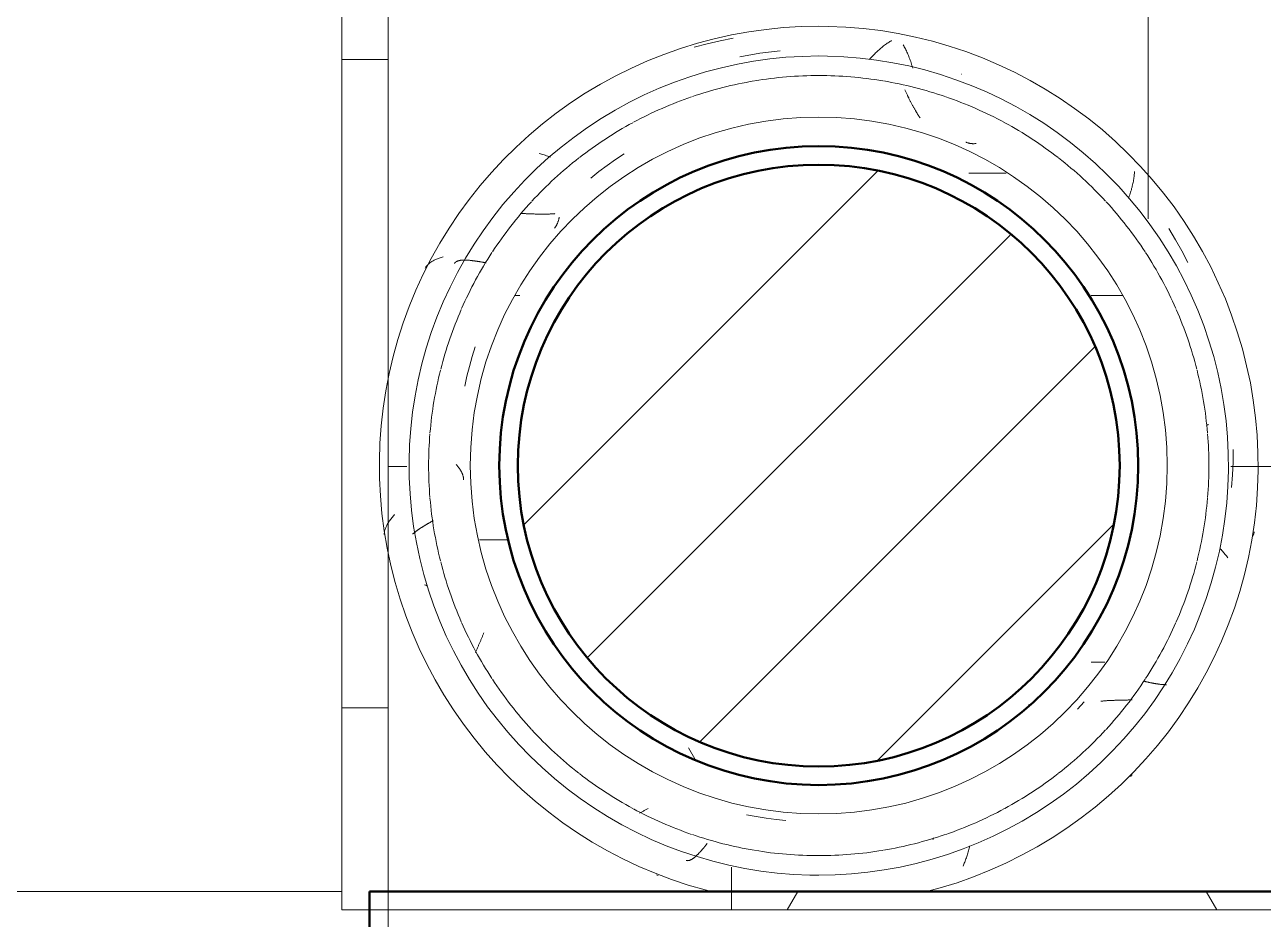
# Model space of a CAD drawing. Header units: millimetres. Extents: x -9358 to 257996, y -67499 to 9117.
# Drawn here: x 47988 to 49325, y 212 to 1178 of the extents above; entities that cross this region are included whole.
import ezdxf

# ---------------------------------------------------------------- set-up
doc = ezdxf.new("R2010")
doc.units = ezdxf.units.MM
doc.header["$LTSCALE"] = 1000
for name, color, linetype, lineweight in [('A-COL-RFC', 8, 'Continuous', 18), ('A-COL-RFC-1', 8, 'Continuous', 9), ('A-COL-RFC-2', 8, 'Continuous', 50), ('A-FLR-PAT', 8, 'Continuous', 18), ('A-WAL-CLD', 8, 'Continuous', 9), ('A-WAL-CMU', 8, 'Continuous', 50), ('A-WAL-LOW-20', 8, 'Continuous', 18), ('A-WAL-PAT-1', 8, 'Continuous', 9)]:
    doc.layers.add(name, color=color, linetype=linetype, lineweight=lineweight)
pattern_1 = [(0, (0, 0), (812.8, 203.2), [33.528, -576.072, 33.528, -576.072, -3251.2]), (0, (0, 0), (812.8, 203.2), [-1219.2, 33.528, -1185.672, 33.528, -576.072, -1422.4]), (0, (0, 0), (812.8, 203.2), [-3048, 33.528, -372.872, 33.528, -982.472]), (120, (304.8, 101.6), (-582.3764, 602.30545), [33.528, -576.072, 33.528, -576.072, -3251.2]), (120, (304.8, 101.6), (-582.3764, 602.30545), [-1219.2, 33.528, -1185.672, 33.528, -576.072, -1422.4]), (120, (304.8, 101.6), (-582.3764, 602.30545), [-3048, 33.528, -372.872, 33.528, -982.472]), (240, (406.4, 508), (-230.4236, -805.50545), [33.528, -576.072, 33.528, -576.072, -3251.2]), (240, (406.4, 508), (-230.4236, -805.50545), [-1219.2, 33.528, -1185.672, 33.528, -576.072, -1422.4]), (240, (406.4, 508), (-230.4236, -805.50545), [-3048, 33.528, -372.872, 33.528, -982.472])]

# ---------------------------------------------------------------- blocks, each defined once
blk = doc.blocks.new('Concrete-Round-Column - 650-V43-01-Ground Floor Furniture Plan')
at = {"layer": 'A-COL-RFC-1'}
h = blk.add_hatch(dxfattribs=at)
h.set_pattern_fill('FP_84', color=256, style=0, pattern_type=2)
h.set_pattern_definition([(45, (-48845, -850), (-106.066, 106.066), [])])
h.paths.add_polyline_path([(0, -325), (63.4, -318.8), (124.4, -300.3), (180.6, -270.2), (229.8, -229.8), (270.2, -180.6), (301.6, -120.1), (318.8, -63.4), (325, 0), (318.8, 63.4), (300.3, 124.4), (270.2, 180.6), (229.8, 229.8), (180.6, 270.2), (124.4, 300.3), (63.4, 318.8), (0, 325), (-63.4, 318.8), (-124.4, 300.3), (-180.6, 270.2), (-229.8, 229.8), (-270.2, 180.6), (-300.3, 124.4), (-319, 60.6), (-325, 0), (-318.8, -63.4), (-300.3, -124.4), (-270.2, -180.6), (-229.8, -229.8), (-180.6, -270.2), (-122.7, -300.8), (-63.4, -318.8), (-47, -320.4)], flags=0)
at = {"layer": 'A-COL-RFC-2'}
for start, end in [(360, 180), (180, 360)]:
    blk.add_arc((0, 0), 325, start, end, dxfattribs=at)
blk = doc.blocks.new('Walls 94 - Walls 13-1777662-01-Ground Floor Furniture Plan')
at = {"layer": 'A-WAL-PAT-1'}
h = blk.add_hatch(dxfattribs=at)
h.set_pattern_fill('FP_129', color=256, style=0, pattern_type=2)
h.set_pattern_definition([(270, (50550, -700), (900, 6e-14), [700, -700]), (270, (51000, 0), (1800, 1e-13), [700, -700]), (180, (51000, 0), (-9e-14, -700), [])])
h.paths.add_polyline_path([(49983.8, 370), (50270, 370), (50270, 1370), (48380, 1370), (48380, 370), (49975.7, 370)], flags=0)
h.paths.add_polyline_path([(48808.3, 406.5), (48735.8, 418.6), (48666.2, 442.5), (48601.6, 477.5), (48542.4, 523.9), (48490.3, 582.1), (48453.6, 638.2), (48424.1, 705.5), (48406.1, 776.8), (48400, 850), (48406.1, 923.2), (48425.8, 998.3), (48453.6, 1061.8), (48496.7, 1126.4), (48543.6, 1177.4), (48606.2, 1225), (48666.2, 1257.5), (48740.7, 1282.2), (48809.9, 1293.5), (48881.7, 1293.5), (48954.2, 1281.4), (49023.8, 1257.5), (49088.4, 1222.5), (49148.6, 1175), (49196.2, 1123.3), (49236.4, 1061.8), (49265.9, 994.5), (49283.9, 923.2), (49290, 850), (49283.9, 776.8), (49264.2, 701.7), (49236.4, 638.2), (49196.2, 576.7), (49145.1, 521.6), (49086, 476.2), (49023.8, 442.5), (48949.3, 417.8), (48880.1, 406.5), (48809.9, 406.5)], flags=0)
h.paths.add_polyline_path([(49769.9, 406.5), (49768.3, 406.5), (49695.8, 418.6), (49626.2, 442.5), (49561.6, 477.5), (49503.6, 522.6), (49452.6, 578.5), (49413.6, 638.2), (49384.1, 705.5), (49366.1, 776.8), (49360, 850), (49366.1, 923.2), (49385.8, 998.3), (49415.9, 1065.3), (49453.8, 1123.3), (49504.7, 1178.3), (49564, 1223.8), (49626.2, 1257.5), (49700.7, 1282.2), (49769.9, 1293.5), (49841.7, 1293.5), (49914.2, 1281.4), (49983.8, 1257.5), (50052.5, 1219.3), (50108.8, 1174.8), (50156.2, 1123.3), (50196.4, 1061.8), (50225.9, 994.5), (50243.9, 923.2), (50250, 850), (50243.9, 776.8), (50224.2, 701.7), (50196.4, 638.2), (50154.6, 575), (50106.4, 522.6), (50046, 476.2), (49983.8, 442.5), (49909.3, 417.8), (49840.1, 406.5), (49792.4, 406.5)], flags=0)
at = {"layer": 'A-WAL-LOW-20'}
blk.add_line((48380, 1370), (48380, 370), dxfattribs=at)
blk = doc.blocks.new('Walls 143 - Walls 6-1778215-01-Ground Floor Furniture Plan')
at = {"layer": 'A-WAL-PAT-1'}
h = blk.add_hatch(dxfattribs=at)
h.set_pattern_fill('FP_132', color=256, style=0, pattern_type=2)
h.set_pattern_definition([(270, (47930, 439.6), (900, 6e-14), [700, -700]), (270, (48380, 1139.6), (1800, 1e-13), [700, -700]), (180, (48380, 1139.6), (9e-14, -700), [])])
h.paths.add_polyline_path([(48380, 370), (48380, 1370), (48330, 1370), (48330, 370)], flags=0)
at = {"layer": 'A-WAL-LOW-20'}
for p, q in [((48330, 370), (48330, 1370)), ((48380, 1370), (48380, 370)), ((48380, 370), (48330, 370))]:
    blk.add_line(p, q, dxfattribs=at)
blk = doc.blocks.new('FP_120-01-Ground Floor Furniture Plan')
at = {"layer": 'A-WAL-PAT-1'}
for p, q in [((48942.8, 1480.8), (48943.2, 1480.1)), ((48943.2, 1480.1), (48943.6, 1479.3)), ((48943.6, 1479.3), (48943.9, 1478.6)), ((48943.9, 1478.6), (48944.3, 1477.9)), ((48944.3, 1477.9), (48944.6, 1477.1)), ((48944.6, 1477.1), (48945, 1476.4)), ((48945, 1476.4), (48945.3, 1475.7)), ((48945.3, 1475.7), (48945.7, 1475)), ((48945.7, 1475), (48946, 1474.3)), ((48946, 1474.3), (48946.4, 1473.6)), ((48946.4, 1473.6), (48946.7, 1472.9)), ((48946.7, 1472.9), (48947.1, 1472.2)), ((48947.1, 1472.2), (48947.4, 1471.5)), ((48947.4, 1471.5), (48947.8, 1470.8)), ((48947.8, 1470.8), (48948.1, 1470.1)), ((48948.1, 1470.1), (48948.5, 1469.4)), ((48948.5, 1469.4), (48948.8, 1468.7)), ((48948.8, 1468.7), (48949.1, 1468.1)), ((48949.1, 1468.1), (48949.5, 1467.4)), ((48949.5, 1467.4), (48949.8, 1466.7)), ((48949.8, 1466.7), (48950.2, 1466.1)), ((48950.2, 1466.1), (48950.5, 1465.4)), ((48950.5, 1465.4), (48950.9, 1464.8)), ((48950.9, 1464.8), (48951.2, 1464.1)), ((48951.2, 1464.1), (48951.6, 1463.5)), ((48951.6, 1463.5), (48951.9, 1462.9)), ((48951.9, 1462.9), (48952.3, 1462.2)), ((48952.3, 1462.2), (48952.6, 1461.6)), ((48952.6, 1461.6), (48952.9, 1461)), ((48952.9, 1461), (48953.3, 1460.4)), ((48953.3, 1460.4), (48953.6, 1459.8)), ((48953.6, 1459.8), (48954, 1459.2)), ((48954, 1459.2), (48954.3, 1458.6)), ((48954.3, 1458.6), (48954.7, 1458)), ((48954.7, 1458), (48955, 1457.4)), ((48955, 1457.4), (48955.4, 1456.8)), ((48955.4, 1456.8), (48955.7, 1456.3)), ((48955.7, 1456.3), (48956.1, 1455.7)), ((48956.1, 1455.7), (48956.4, 1455.2)), ((48956.4, 1455.2), (48956.8, 1454.6)), ((48956.8, 1454.6), (48957.1, 1454.1)), ((48957.1, 1454.1), (48957.5, 1453.5)), ((48957.5, 1453.5), (48957.8, 1453)), ((48957.8, 1453), (48958.2, 1452.5)), ((48958.2, 1452.5), (48958.5, 1452)), ((48958.5, 1452), (48958.9, 1451.5)), ((48958.9, 1451.5), (48959.2, 1451)), ((48959.2, 1451), (48959.6, 1450.5)), ((49008.8, 1424.4), (49009.2, 1424.2)), ((49009.2, 1424.2), (49009.6, 1424)), ((49009.6, 1424), (49010, 1423.9)), ((49010, 1423.9), (49010.5, 1423.7)), ((49010.5, 1423.7), (49010.9, 1423.6)), ((49010.9, 1423.6), (49011.3, 1423.5)), ((49011.3, 1423.5), (49011.8, 1423.3)), ((49011.8, 1423.3), (49012.2, 1423.2)), ((49012.2, 1423.2), (49012.7, 1423.1)), ((49012.7, 1423.1), (49013.2, 1423)), ((49013.2, 1423), (49013.6, 1423)), ((49013.6, 1423), (49014.1, 1422.9)), ((49014.1, 1422.9), (49014.6, 1422.8)), ((49014.6, 1422.8), (49015, 1422.8)), ((49015, 1422.8), (49015.5, 1422.8)), ((49015.5, 1422.8), (49016, 1422.7)), ((49016, 1422.7), (49016.5, 1422.7)), ((49016.5, 1422.7), (49017, 1422.7)), ((49017, 1422.7), (49017.5, 1422.7)), ((49017.5, 1422.7), (49018, 1422.7)), ((49018, 1422.7), (49018.6, 1422.8)), ((49018.6, 1422.8), (49019.1, 1422.8)), ((49019.1, 1422.8), (49019.6, 1422.8)), ((49019.6, 1422.8), (49020.1, 1422.9)), ((49129.4, 811.9), (49136.7, 819.9)), ((49155.4, 820.6), (49154.7, 820.5)), ((49156, 820.6), (49155.4, 820.6)), ((49156.7, 820.7), (49156, 820.6)), ((49157.4, 820.8), (49156.7, 820.7)), ((49158.1, 820.8), (49157.4, 820.8)), ((49158.8, 820.9), (49158.1, 820.8)), ((49159.5, 820.9), (49158.8, 820.9)), ((49160.2, 821), (49159.5, 820.9)), ((49160.9, 821), (49160.2, 821)), ((49161.6, 821.1), (49160.9, 821)), ((49162.3, 821.1), (49161.6, 821.1)), ((49163.1, 821.2), (49162.3, 821.1)), ((49163.8, 821.2), (49163.1, 821.2)), ((49164.5, 821.2), (49163.8, 821.2)), ((49165.3, 821.3), (49164.5, 821.2)), ((49166, 821.3), (49165.3, 821.3)), ((49166.8, 821.3), (49166, 821.3)), ((49167.5, 821.4), (49166.8, 821.3)), ((49168.3, 821.4), (49167.5, 821.4)), ((49169, 821.4), (49168.3, 821.4)), ((49169.8, 821.5), (49169, 821.4)), ((49170.6, 821.5), (49169.8, 821.5)), ((49171.3, 821.5), (49170.6, 821.5)), ((49172.1, 821.5), (49171.3, 821.5)), ((49172.9, 821.6), (49172.1, 821.5)), ((49173.7, 821.6), (49172.9, 821.6)), ((49174.5, 821.6), (49173.7, 821.6)), ((49175.3, 821.6), (49174.5, 821.6)), ((49176.1, 821.7), (49175.3, 821.6)), ((49176.8, 821.7), (49176.1, 821.7)), ((49177.6, 821.7), (49176.8, 821.7)), ((49178.4, 821.7), (49177.6, 821.7)), ((49179.3, 821.7), (49178.4, 821.7)), ((49180.1, 821.8), (49179.3, 821.7)), ((49180.9, 821.8), (49180.1, 821.8)), ((49181.7, 821.8), (49180.9, 821.8)), ((49182.5, 821.8), (49181.7, 821.8)), ((49183.3, 821.8), (49182.5, 821.8)), ((49184.1, 821.9), (49183.3, 821.8)), ((49185, 821.9), (49184.1, 821.9)), ((49185.8, 821.9), (49185, 821.9)), ((49186.6, 821.9), (49185.8, 821.9)), ((49187.4, 821.9), (49186.6, 821.9)), ((49188.3, 822), (49187.4, 821.9)), ((48973.4, 671.6), (48973.2, 670.9)), ((48973.6, 672.2), (48973.4, 671.6)), ((48973.8, 672.9), (48973.6, 672.2))]:
    blk.add_line(p, q, dxfattribs=at)
blk = doc.blocks.new('FP_121-01-Ground Floor Furniture Plan')
at = {"layer": 'A-WAL-LOW-20', "flags": 128}
blk.add_lwpolyline([(48850, 1549.5), (48831, 1549.2), (48812.1, 1548), (48793.2, 1546.1), (48774.4, 1543.5), (48755.7, 1540.1), (48737.2, 1535.9), (48718.9, 1531.1), (48700.7, 1525.5), (48682.8, 1519.1), (48665.2, 1512.1), (48647.9, 1504.3), (48630.9, 1495.9), (48614.2, 1486.8), (48597.9, 1477.1), (48582, 1466.7), (48566.6, 1455.6), (48551.6, 1444), (48537.1, 1431.8), (48523.1, 1419), (48509.6, 1405.6), (48496.6, 1391.7), (48484.2, 1377.4), (48472.4, 1362.5), (48461.3, 1347.2), (48450.7, 1331.4), (48440.7, 1315.2), (48431.5, 1298.7), (48422.9, 1281.8), (48414.9, 1264.5), (48407.7, 1247), (48401.2, 1229.1), (48395.4, 1211.1), (48390.3, 1192.8), (48386, 1174.3), (48382.4, 1155.7), (48379.5, 1136.9), (48377.4, 1118), (48376.1, 1099.1), (48375.5, 1080.1), (48375.7, 1061.1), (48376.6, 1042.2), (48378.3, 1023.3), (48380.7, 1004.5), (48383.9, 985.7), (48387.9, 967.2), (48392.5, 948.8), (48398, 930.6), (48404.1, 912.6), (48410.9, 894.9), (48418.5, 877.5), (48426.7, 860.4), (48435.7, 843.7), (48445.2, 827.3), (48455.5, 811.3), (48466.3, 795.7), (48477.8, 780.6), (48489.9, 766), (48502.5, 751.8), (48515.7, 738.2), (48529.5, 725.1), (48543.7, 712.5), (48558.4, 700.6), (48573.7, 689.2), (48589.3, 678.5), (48605.4, 668.4), (48621.8, 658.9), (48638.6, 650.1), (48655.8, 642), (48673.3, 634.6), (48691, 627.9), (48709, 621.9), (48727.3, 616.6), (48733.8, 615)], dxfattribs=at)
at = {"layer": 'A-WAL-PAT-1'}
for p, q in [((48729.4, 1530.6), (48715.4, 1526.9)), ((48743.4, 1533.9), (48729.4, 1530.6)), ((48757.5, 1536.7), (48743.4, 1533.9)), ((48548.1, 1412), (48549.4, 1411.7)), ((48549.4, 1411.7), (48550.7, 1411.3)), ((48550.7, 1411.3), (48552, 1410.9)), ((48552, 1410.9), (48553.4, 1410.5)), ((48553.4, 1410.5), (48554.7, 1410.1)), ((48554.7, 1410.1), (48556.1, 1409.6)), ((48556.1, 1409.6), (48557.5, 1409.2)), ((48557.5, 1409.2), (48558.9, 1408.7)), ((48558.9, 1408.7), (48560.3, 1408.2)), ((48435.4, 1297.2), (48436.3, 1297.6)), ((48436.3, 1297.6), (48437.2, 1298)), ((48437.2, 1298), (48438.2, 1298.4)), ((48438.2, 1298.4), (48439.2, 1298.7)), ((48439.2, 1298.7), (48440.2, 1299.1)), ((48440.2, 1299.1), (48441.2, 1299.4)), ((48441.2, 1299.4), (48442.3, 1299.7)), ((48442.3, 1299.7), (48443.4, 1300)), ((48443.4, 1300), (48444.5, 1300.3)), ((48424.8, 1288.2), (48425.2, 1288.9)), ((48425.2, 1288.9), (48425.7, 1289.5)), ((48425.7, 1289.5), (48426.2, 1290.2)), ((48426.2, 1290.2), (48426.7, 1290.8)), ((48426.7, 1290.8), (48427.3, 1291.4)), ((48427.3, 1291.4), (48427.9, 1292.1)), ((48427.9, 1292.1), (48428.5, 1292.6)), ((48428.5, 1292.6), (48429.1, 1293.2)), ((48429.1, 1293.2), (48429.8, 1293.8)), ((48429.8, 1293.8), (48430.5, 1294.3)), ((48430.5, 1294.3), (48431.2, 1294.8)), ((48431.2, 1294.8), (48432, 1295.3)), ((48432, 1295.3), (48432.8, 1295.8)), ((48432.8, 1295.8), (48433.6, 1296.3)), ((48433.6, 1296.3), (48434.5, 1296.7)), ((48434.5, 1296.7), (48435.4, 1297.2)), ((48386.8, 1015.8), (48387.5, 1016.7)), ((48387.5, 1016.7), (48388.2, 1017.6)), ((48388.2, 1017.6), (48388.9, 1018.5)), ((48388.9, 1018.5), (48389.6, 1019.4)), ((48389.6, 1019.4), (48390.4, 1020.2)), ((48390.4, 1020.2), (48391.2, 1021.1)), ((48391.2, 1021.1), (48392, 1022)), ((48380.9, 1002.9), (48381, 1003.7)), ((48381, 1003.7), (48381.2, 1004.6)), ((48381.2, 1004.6), (48381.5, 1005.4)), ((48381.5, 1005.4), (48381.7, 1006.3)), ((48381.7, 1006.3), (48382, 1007.1)), ((48382, 1007.1), (48382.4, 1008)), ((48382.4, 1008), (48382.7, 1008.8)), ((48382.7, 1008.8), (48383.1, 1009.7)), ((48383.1, 1009.7), (48383.5, 1010.6)), ((48383.5, 1010.6), (48384, 1011.4)), ((48384, 1011.4), (48384.5, 1012.3)), ((48384.5, 1012.3), (48385, 1013.2)), ((48385, 1013.2), (48385.6, 1014.1)), ((48385.6, 1014.1), (48386.2, 1014.9)), ((48386.2, 1014.9), (48386.8, 1015.8)), ((48380.6, 1000.4), (48380.7, 1001.2)), ((48380.7, 1001.2), (48380.8, 1002)), ((48380.8, 1002), (48380.9, 1002.9)), ((48425.5, 945.7), (48424.3, 946.2)), ((48426.8, 945.3), (48425.5, 945.7)), ((48675.6, 632.5), (48674.8, 632.8)), ((48676.4, 632.2), (48675.6, 632.5))]:
    blk.add_line(p, q, dxfattribs=at)
blk = doc.blocks.new('FP_122-01-Ground Floor Furniture Plan')
at = {"layer": 'A-WAL-LOW-20', "flags": 128}
blk.add_lwpolyline([(48966.4, 615), (48981.1, 618.9), (48999.3, 624.5), (49017.2, 630.9), (49034.8, 637.9), (49052.1, 645.7), (49069.1, 654.1), (49085.8, 663.2), (49102.1, 672.9), (49117.9, 683.3), (49133.4, 694.4), (49148.4, 706), (49162.9, 718.2), (49176.9, 731), (49190.4, 744.4), (49203.4, 758.3), (49215.8, 772.6), (49227.6, 787.5), (49238.7, 802.8), (49249.3, 818.6), (49259.3, 834.8), (49268.5, 851.3), (49277.1, 868.2), (49285.1, 885.5), (49292.3, 903), (49298.8, 920.9), (49304.6, 938.9), (49309.7, 957.2), (49314, 975.7), (49317.6, 994.3), (49320.5, 1013.1), (49322.6, 1032), (49323.9, 1050.9), (49324.5, 1069.9), (49324.3, 1088.9), (49323.4, 1107.8), (49321.7, 1126.7), (49319.3, 1145.5), (49316.1, 1164.3), (49312.1, 1182.8), (49307.5, 1201.2), (49302, 1219.4), (49295.9, 1237.4), (49289.1, 1255.1), (49281.5, 1272.5), (49273.3, 1289.6), (49264.3, 1306.3), (49254.8, 1322.7), (49244.5, 1338.7), (49233.7, 1354.3), (49222.2, 1369.4), (49210.1, 1384), (49197.5, 1398.2), (49184.3, 1411.8), (49170.5, 1424.9), (49156.3, 1437.5), (49141.5, 1449.4), (49126.3, 1460.8), (49110.7, 1471.5), (49094.6, 1481.6), (49078.2, 1491.1), (49061.4, 1499.9), (49044.2, 1508), (49026.7, 1515.4), (49009, 1522.1), (48991, 1528.1), (48972.7, 1533.4), (48954.3, 1537.9), (48935.7, 1541.7), (48917, 1544.8), (48898.1, 1547.1), (48879.2, 1548.6), (48860.2, 1549.4), (48850, 1549.5)], dxfattribs=at)
at = {"layer": 'A-WAL-PAT-1'}
for p, q in [((48915.3, 1524.2), (48916.2, 1525.1)), ((48916.2, 1525.1), (48917.2, 1525.9)), ((48917.2, 1525.9), (48918.2, 1526.7)), ((48918.2, 1526.7), (48919.1, 1527.5)), ((48919.1, 1527.5), (48920.1, 1528.3)), ((48920.1, 1528.3), (48921.1, 1529)), ((48921.1, 1529), (48922, 1529.7)), ((48922, 1529.7), (48923, 1530.4)), ((48923, 1530.4), (48923.9, 1531.1)), ((48923.9, 1531.1), (48924.9, 1531.7)), ((48924.9, 1531.7), (48925.9, 1532.4)), ((48925.9, 1532.4), (48926.8, 1533)), ((48926.8, 1533), (48927.8, 1533.5)), ((48927.8, 1533.5), (48928.7, 1534.1)), ((48941.3, 1529.5), (48941.9, 1528.4)), ((48941.9, 1528.4), (48942.4, 1527.4)), ((48942.4, 1527.4), (48943, 1526.3)), ((48943, 1526.3), (48943.6, 1525.2)), ((48943.6, 1525.2), (48944.2, 1524.1)), ((48904.8, 1513.7), (48905.7, 1514.7)), ((48905.7, 1514.7), (48906.7, 1515.7)), ((48906.7, 1515.7), (48907.6, 1516.8)), ((48907.6, 1516.8), (48908.6, 1517.8)), ((48908.6, 1517.8), (48909.5, 1518.7)), ((48909.5, 1518.7), (48910.5, 1519.7)), ((48910.5, 1519.7), (48911.4, 1520.7)), ((48911.4, 1520.7), (48912.4, 1521.6)), ((48912.4, 1521.6), (48913.4, 1522.5)), ((48913.4, 1522.5), (48914.3, 1523.4)), ((48914.3, 1523.4), (48915.3, 1524.2)), ((48944.2, 1524.1), (48944.7, 1522.9)), ((48944.7, 1522.9), (48945.2, 1521.7)), ((48945.2, 1521.7), (48945.8, 1520.5)), ((48945.8, 1520.5), (48946.3, 1519.3)), ((48946.3, 1519.3), (48946.8, 1518.1)), ((48946.8, 1518.1), (48947.3, 1516.8)), ((48947.3, 1516.8), (48947.8, 1515.5)), ((48947.8, 1515.5), (48948.3, 1514.1)), ((48948.3, 1514.1), (48948.8, 1512.8)), ((48948.8, 1512.8), (48949.3, 1511.4)), ((48949.3, 1511.4), (48949.7, 1510)), ((48949.7, 1510), (48950.2, 1508.6)), ((48950.2, 1508.6), (48950.6, 1507.2)), ((48950.6, 1507.2), (48951.1, 1505.8)), ((48951.1, 1505.8), (48951.5, 1504.4)), ((49191, 1391.7), (49190.9, 1390.6)), ((49191, 1392.8), (49191, 1391.7)), ((49189, 1378.3), (49188.6, 1376.9)), ((49189.2, 1379.6), (49189, 1378.3)), ((49189.5, 1380.9), (49189.2, 1379.6)), ((49189.8, 1382.1), (49189.5, 1380.9)), ((49190, 1383.4), (49189.8, 1382.1)), ((49190.2, 1384.6), (49190, 1383.4)), ((49190.4, 1385.8), (49190.2, 1384.6)), ((49190.6, 1387.1), (49190.4, 1385.8)), ((49190.7, 1388.2), (49190.6, 1387.1)), ((49190.8, 1389.4), (49190.7, 1388.2)), ((49190.9, 1390.6), (49190.8, 1389.4)), ((49185.4, 1366), (49184.9, 1364.5)), ((49185.8, 1367.4), (49185.4, 1366)), ((49186.3, 1368.8), (49185.8, 1367.4)), ((49186.7, 1370.2), (49186.3, 1368.8)), ((49187.2, 1371.5), (49186.7, 1370.2)), ((49187.6, 1372.9), (49187.2, 1371.5)), ((49187.9, 1374.3), (49187.6, 1372.9)), ((49188.3, 1375.6), (49187.9, 1374.3)), ((49188.6, 1376.9), (49188.3, 1375.6)), ((49235.3, 1319), (49228, 1330.9)), ((49242.2, 1306.9), (49235.3, 1319)), ((49248.7, 1294.5), (49242.2, 1306.9)), ((49297.5, 1078.7), (49297.6, 1092.4)), ((49296.9, 1065), (49297.5, 1078.7)), ((49295.8, 1051.4), (49296.9, 1065)), ((49320.3, 1003.3), (49320.1, 1002.5)), ((49319.2, 999.4), (49318.8, 998.6)), ((49319.5, 1000.2), (49319.2, 999.4)), ((49319.7, 1001), (49319.5, 1000.2)), ((49319.9, 1001.7), (49319.7, 1001)), ((49320.1, 1002.5), (49319.9, 1001.7)), ((49283.5, 985.2), (49284.4, 984.2)), ((49284.4, 984.2), (49285.3, 983.2)), ((49285.3, 983.2), (49286.2, 982.3)), ((49286.2, 982.3), (49287, 981.3)), ((49287, 981.3), (49287.9, 980.3)), ((49287.9, 980.3), (49288.7, 979.3)), ((49288.7, 979.3), (49289.5, 978.3)), ((49289.5, 978.3), (49290.3, 977.4)), ((49290.3, 977.4), (49291.1, 976.4)), ((49291.1, 976.4), (49291.9, 975.4)), ((49187.4, 739.8), (49186.8, 739.3)), ((49188, 740.3), (49187.4, 739.8)), ((49188.6, 740.9), (49188, 740.3)), ((49010.9, 656.5), (49010.6, 655.2)), ((49011.3, 657.8), (49010.9, 656.5)), ((49011.7, 659), (49011.3, 657.8)), ((49012, 660.4), (49011.7, 659)), ((49012.3, 661.7), (49012, 660.4)), ((49012.7, 663), (49012.3, 661.7)), ((49013, 664.3), (49012.7, 663)), ((49006.3, 643.4), (49005.8, 642.4)), ((49006.8, 644.5), (49006.3, 643.4)), ((49007.2, 645.7), (49006.8, 644.5)), ((49007.7, 646.8), (49007.2, 645.7)), ((49008.1, 647.9), (49007.7, 646.8)), ((49008.6, 649.1), (49008.1, 647.9)), ((49009, 650.3), (49008.6, 649.1)), ((49009.4, 651.5), (49009, 650.3)), ((49009.8, 652.7), (49009.4, 651.5)), ((49010.2, 654), (49009.8, 652.7)), ((49010.6, 655.2), (49010.2, 654))]:
    blk.add_line(p, q, dxfattribs=at)
blk = doc.blocks.new('FP_123-01-Ground Floor Furniture Plan')
at = {"layer": 'A-WAL-PAT-1'}
for p, q in [((48630.5, 1405.6), (48621.4, 1399.2)), ((48639.8, 1411.8), (48630.5, 1405.6)), ((48612.6, 1392.5), (48603.9, 1385.5)), ((48621.4, 1399.2), (48612.6, 1392.5)), ((48529, 1347.2), (48529.9, 1347.2)), ((48529.9, 1347.2), (48530.7, 1347.2)), ((48530.7, 1347.2), (48531.5, 1347.1)), ((48531.5, 1347.1), (48532.4, 1347.1)), ((48532.4, 1347.1), (48533.2, 1347.1)), ((48533.2, 1347.1), (48534, 1347)), ((48534, 1347), (48534.8, 1347)), ((48534.8, 1347), (48535.6, 1347)), ((48535.6, 1347), (48536.4, 1347)), ((48536.4, 1347), (48537.3, 1346.9)), ((48537.3, 1346.9), (48538.1, 1346.9)), ((48538.1, 1346.9), (48538.9, 1346.9)), ((48538.9, 1346.9), (48539.7, 1346.9)), ((48539.7, 1346.9), (48540.5, 1346.8)), ((48540.5, 1346.8), (48541.3, 1346.8)), ((48541.3, 1346.8), (48542.1, 1346.8)), ((48542.1, 1346.8), (48542.8, 1346.8)), ((48542.8, 1346.8), (48543.6, 1346.7)), ((48543.6, 1346.7), (48544.4, 1346.7)), ((48544.4, 1346.7), (48545.2, 1346.7)), ((48545.2, 1346.7), (48546, 1346.7)), ((48546, 1346.7), (48546.7, 1346.7)), ((48546.7, 1346.7), (48547.5, 1346.6)), ((48547.5, 1346.6), (48548.3, 1346.6)), ((48548.3, 1346.6), (48549, 1346.6)), ((48549, 1346.6), (48549.8, 1346.6)), ((48549.8, 1346.6), (48550.5, 1346.6)), ((48550.5, 1346.6), (48551.3, 1346.6)), ((48551.3, 1346.6), (48552, 1346.6)), ((48552, 1346.6), (48552.7, 1346.6)), ((48552.7, 1346.6), (48553.5, 1346.6)), ((48553.5, 1346.6), (48554.2, 1346.6)), ((48554.2, 1346.6), (48554.9, 1346.6)), ((48554.9, 1346.6), (48555.6, 1346.6)), ((48555.6, 1346.6), (48556.3, 1346.6)), ((48556.3, 1346.6), (48557.1, 1346.7)), ((48557.1, 1346.7), (48557.8, 1346.7)), ((48557.8, 1346.7), (48558.5, 1346.7)), ((48558.5, 1346.7), (48559.1, 1346.7)), ((48559.1, 1346.7), (48559.8, 1346.8)), ((48559.8, 1346.8), (48560.5, 1346.8)), ((48560.5, 1346.8), (48561.2, 1346.8)), ((48561.2, 1346.8), (48561.9, 1346.9)), ((48561.9, 1346.9), (48562.5, 1346.9)), ((48562.5, 1346.9), (48563.2, 1346.9)), ((48563.2, 1346.9), (48563.8, 1347)), ((48563.8, 1347), (48564.5, 1347)), ((48564.5, 1347), (48565.1, 1347.1)), ((48568.1, 1337.4), (48568.3, 1337.8)), ((48568.3, 1337.8), (48568.4, 1338.3)), ((48568.4, 1338.3), (48568.6, 1338.8)), ((48568.6, 1338.8), (48568.8, 1339.2)), ((48568.8, 1339.2), (48568.9, 1339.7)), ((48568.9, 1339.7), (48569, 1340.2)), ((48569, 1340.2), (48569.2, 1340.7)), ((48569.2, 1340.7), (48569.3, 1341.2)), ((48569.3, 1341.2), (48569.4, 1341.7)), ((48569.4, 1341.7), (48569.5, 1342.2)), ((48569.5, 1342.2), (48569.6, 1342.8)), ((48569.6, 1342.8), (48569.7, 1343.3)), ((48564.6, 1331.5), (48564.9, 1331.9)), ((48564.9, 1331.9), (48565.2, 1332.2)), ((48565.2, 1332.2), (48565.4, 1332.6)), ((48565.4, 1332.6), (48565.7, 1332.9)), ((48565.7, 1332.9), (48566, 1333.3)), ((48566, 1333.3), (48566.2, 1333.7)), ((48566.2, 1333.7), (48566.4, 1334)), ((48566.4, 1334), (48566.7, 1334.4)), ((48566.7, 1334.4), (48566.9, 1334.8)), ((48566.9, 1334.8), (48567.1, 1335.2)), ((48567.1, 1335.2), (48567.3, 1335.6)), ((48567.3, 1335.6), (48567.5, 1336.1)), ((48567.5, 1336.1), (48567.7, 1336.5)), ((48567.7, 1336.5), (48567.9, 1336.9)), ((48567.9, 1336.9), (48568.1, 1337.4)), ((48475.8, 1192.8), (48472.8, 1182.2)), ((48479.1, 1203.3), (48475.8, 1192.8)), ((48472.8, 1182.2), (48470.1, 1171.5)), ((48470.1, 1171.5), (48467.7, 1160.8)), ((48458.7, 1075.9), (48458.3, 1076.3)), ((48459.1, 1075.4), (48458.7, 1075.9)), ((48459.5, 1075), (48459.1, 1075.4)), ((48459.9, 1074.5), (48459.5, 1075)), ((48460.2, 1074.1), (48459.9, 1074.5)), ((48460.6, 1073.6), (48460.2, 1074.1)), ((48461, 1073.1), (48460.6, 1073.6)), ((48461.3, 1072.7), (48461, 1073.1)), ((48461.6, 1072.2), (48461.3, 1072.7)), ((48461.9, 1071.8), (48461.6, 1072.2)), ((48462.3, 1071.3), (48461.9, 1071.8)), ((48462.6, 1070.9), (48462.3, 1071.3)), ((48462.8, 1070.4), (48462.6, 1070.9)), ((48463.1, 1070), (48462.8, 1070.4)), ((48463.4, 1069.5), (48463.1, 1070)), ((48463.7, 1069.1), (48463.4, 1069.5)), ((48463.9, 1068.6), (48463.7, 1069.1)), ((48464.1, 1068.2), (48463.9, 1068.6)), ((48464.4, 1067.7), (48464.1, 1068.2)), ((48464.6, 1067.3), (48464.4, 1067.7)), ((48464.8, 1066.9), (48464.6, 1067.3)), ((48465, 1066.4), (48464.8, 1066.9)), ((48465.2, 1066), (48465, 1066.4)), ((48465.3, 1065.5), (48465.2, 1066)), ((48465.5, 1065.1), (48465.3, 1065.5)), ((48465.6, 1064.6), (48465.5, 1065.1)), ((48465.8, 1064.2), (48465.6, 1064.6)), ((48465.9, 1063.7), (48465.8, 1064.2)), ((48466, 1063.3), (48465.9, 1063.7)), ((48466.1, 1062.8), (48466, 1063.3)), ((48466.2, 1062.4), (48466.1, 1062.8)), ((48466.3, 1061.9), (48466.2, 1062.4)), ((48466.4, 1061.5), (48466.3, 1061.9)), ((48466.4, 1061), (48466.4, 1061.5)), ((48466.5, 1060.6), (48466.4, 1061)), ((48466.5, 1060.2), (48466.5, 1060.6)), ((48466.5, 1059.7), (48466.5, 1060.2)), ((48483.3, 882.4), (48483.7, 883.1)), ((48483.7, 883.1), (48484, 883.9)), ((48484, 883.9), (48484.3, 884.6)), ((48484.3, 884.6), (48484.6, 885.3)), ((48484.6, 885.3), (48484.9, 886.1)), ((48484.9, 886.1), (48485.2, 886.8)), ((48485.2, 886.8), (48485.5, 887.5)), ((48485.5, 887.5), (48485.8, 888.2)), ((48485.8, 888.2), (48486.1, 888.9)), ((48486.1, 888.9), (48486.4, 889.6)), ((48486.4, 889.6), (48486.7, 890.3)), ((48486.7, 890.3), (48487, 891)), ((48487, 891), (48487.3, 891.7)), ((48487.3, 891.7), (48487.5, 892.4)), ((48487.5, 892.4), (48487.8, 893.1)), ((48487.8, 893.1), (48488.1, 893.8)), ((48488.1, 893.8), (48488.4, 894.5)), ((48479.2, 872.7), (48479.5, 873.4)), ((48479.5, 873.4), (48479.8, 874.2)), ((48479.8, 874.2), (48480.1, 874.9)), ((48480.1, 874.9), (48480.5, 875.7)), ((48480.5, 875.7), (48480.8, 876.5)), ((48480.8, 876.5), (48481.1, 877.2)), ((48481.1, 877.2), (48481.4, 878)), ((48481.4, 878), (48481.8, 878.7)), ((48481.8, 878.7), (48482.1, 879.5)), ((48482.1, 879.5), (48482.4, 880.2)), ((48482.4, 880.2), (48482.7, 880.9)), ((48482.7, 880.9), (48483, 881.7)), ((48483, 881.7), (48483.3, 882.4)), ((48657.1, 699.9), (48656.4, 699.5)), ((48657.9, 700.3), (48657.1, 699.9)), ((48658.6, 700.7), (48657.9, 700.3)), ((48659.3, 701.1), (48658.6, 700.7)), ((48660.1, 701.5), (48659.3, 701.1)), ((48660.8, 701.9), (48660.1, 701.5)), ((48661.5, 702.3), (48660.8, 701.9)), ((48662.3, 702.7), (48661.5, 702.3)), ((48663, 703.1), (48662.3, 702.7)), ((48663.7, 703.5), (48663, 703.1)), ((48664.4, 703.9), (48663.7, 703.5)), ((48665.1, 704.2), (48664.4, 703.9)), ((48665.8, 704.6), (48665.1, 704.2)), ((48771.9, 697.9), (48782.5, 695.9)), ((48782.5, 695.9), (48793.2, 694.3)), ((48793.2, 694.3), (48803.9, 692.9)), ((48803.9, 692.9), (48814.6, 691.8))]:
    blk.add_line(p, q, dxfattribs=at)
blk = doc.blocks.new('FP_124-01-Ground Floor Furniture Plan')
at = {"layer": 'A-WAL-LOW-20', "flags": 128}
blk.add_lwpolyline([(48850, 1517.4), (48832.3, 1517), (48814.6, 1516), (48797, 1514.2), (48779.5, 1511.7), (48762.1, 1508.6), (48744.8, 1504.7), (48727.7, 1500.2), (48710.8, 1494.9), (48694.2, 1489), (48677.7, 1482.5), (48661.6, 1475.3), (48645.7, 1467.4), (48630.2, 1458.9), (48615, 1449.8), (48600.2, 1440.1), (48585.8, 1429.8), (48571.8, 1419), (48558.3, 1407.6), (48545.2, 1395.7), (48532.6, 1383.2), (48520.6, 1370.3), (48509, 1356.9), (48498, 1343), (48487.6, 1328.7), (48477.7, 1314), (48468.5, 1299), (48459.8, 1283.5), (48451.8, 1267.7), (48444.4, 1251.7), (48437.7, 1235.3), (48431.6, 1218.7), (48426.2, 1201.8), (48421.4, 1184.8), (48417.4, 1167.6), (48414, 1150.2), (48411.4, 1132.7), (48409.4, 1115.1), (48408.2, 1097.5), (48407.6, 1079.8), (48407.8, 1062.1), (48408.7, 1044.4), (48410.2, 1026.8), (48412.5, 1009.2), (48415.5, 991.8), (48419.2, 974.5), (48423.5, 957.3), (48428.6, 940.4), (48434.3, 923.6), (48440.7, 907.1), (48447.7, 890.9), (48455.4, 875), (48463.7, 859.3), (48472.7, 844.1), (48482.2, 829.2), (48492.3, 814.6), (48503, 800.6), (48514.3, 786.9), (48526.1, 773.7), (48538.4, 761), (48551.2, 748.8), (48564.5, 737.1), (48578.2, 725.9), (48592.4, 715.4), (48607, 705.3), (48621.9, 695.9), (48637.3, 687.1), (48653, 678.9), (48669, 671.3), (48685.3, 664.4), (48701.8, 658.2), (48718.6, 652.6), (48735.6, 647.7), (48752.8, 643.4), (48770.1, 639.9), (48787.6, 637), (48805.1, 634.9), (48822.8, 633.4), (48840.4, 632.7), (48850, 632.6)], dxfattribs=at)
at = {"layer": 'A-WAL-PAT-1'}
for p, q in [((48786.5, 1520.3), (48764.6, 1516.6)), ((48808.5, 1522.9), (48786.5, 1520.3)), ((48456.7, 1293.4), (48456.8, 1293.6)), ((48456.8, 1293.6), (48456.9, 1293.8)), ((48456.9, 1293.8), (48457, 1293.9)), ((48457, 1293.9), (48457.1, 1294.1)), ((48457.1, 1294.1), (48457.3, 1294.2)), ((48457.3, 1294.2), (48457.4, 1294.4)), ((48457.4, 1294.4), (48457.6, 1294.5)), ((48457.6, 1294.5), (48457.7, 1294.7)), ((48457.7, 1294.7), (48457.9, 1294.8)), ((48457.9, 1294.8), (48458, 1294.9)), ((48458, 1294.9), (48458.2, 1295.1)), ((48458.2, 1295.1), (48458.4, 1295.2)), ((48458.4, 1295.2), (48458.6, 1295.3)), ((48458.6, 1295.3), (48458.8, 1295.4)), ((48458.8, 1295.4), (48459, 1295.5)), ((48459, 1295.5), (48459.2, 1295.6)), ((48459.2, 1295.6), (48459.4, 1295.7)), ((48459.4, 1295.7), (48459.7, 1295.8)), ((48459.7, 1295.8), (48459.9, 1295.9)), ((48459.9, 1295.9), (48460.2, 1296)), ((48460.2, 1296), (48460.4, 1296.1)), ((48460.4, 1296.1), (48460.7, 1296.2)), ((48460.7, 1296.2), (48460.9, 1296.2)), ((48460.9, 1296.2), (48461.2, 1296.3)), ((48461.2, 1296.3), (48461.5, 1296.4)), ((48461.5, 1296.4), (48461.8, 1296.4)), ((48461.8, 1296.4), (48462, 1296.5)), ((48462, 1296.5), (48462.3, 1296.6)), ((48462.3, 1296.6), (48462.7, 1296.6)), ((48462.7, 1296.6), (48463, 1296.7)), ((48463, 1296.7), (48463.3, 1296.7)), ((48463.3, 1296.7), (48463.6, 1296.7)), ((48463.6, 1296.7), (48463.9, 1296.8)), ((48463.9, 1296.8), (48464.3, 1296.8)), ((48464.3, 1296.8), (48464.6, 1296.8)), ((48464.6, 1296.8), (48465, 1296.9)), ((48465, 1296.9), (48465.3, 1296.9)), ((48465.3, 1296.9), (48465.7, 1296.9)), ((48465.7, 1296.9), (48466, 1296.9)), ((48466, 1296.9), (48466.4, 1296.9)), ((48466.4, 1296.9), (48466.8, 1296.9)), ((48466.8, 1296.9), (48467.2, 1296.9)), ((48467.2, 1296.9), (48467.5, 1296.9)), ((48467.5, 1296.9), (48467.9, 1296.9)), ((48467.9, 1296.9), (48468.3, 1296.9)), ((48468.3, 1296.9), (48468.7, 1296.9)), ((48468.7, 1296.9), (48469.1, 1296.9)), ((48469.1, 1296.9), (48469.5, 1296.9)), ((48469.5, 1296.9), (48470, 1296.9)), ((48470, 1296.9), (48470.4, 1296.9)), ((48470.4, 1296.9), (48470.8, 1296.8)), ((48470.8, 1296.8), (48471.2, 1296.8)), ((48471.2, 1296.8), (48471.7, 1296.8)), ((48471.7, 1296.8), (48472.1, 1296.7)), ((48472.1, 1296.7), (48472.5, 1296.7)), ((48472.5, 1296.7), (48473, 1296.7)), ((48473, 1296.7), (48473.4, 1296.6)), ((48473.4, 1296.6), (48473.9, 1296.6)), ((48473.9, 1296.6), (48474.3, 1296.5)), ((48474.3, 1296.5), (48474.8, 1296.5)), ((48474.8, 1296.5), (48475.3, 1296.4)), ((48475.3, 1296.4), (48475.7, 1296.4)), ((48475.7, 1296.4), (48476.2, 1296.3)), ((48476.2, 1296.3), (48476.7, 1296.3)), ((48476.7, 1296.3), (48477.1, 1296.2)), ((48477.1, 1296.2), (48477.6, 1296.1)), ((48477.6, 1296.1), (48478.1, 1296.1)), ((48478.1, 1296.1), (48478.6, 1296)), ((48478.6, 1296), (48479.1, 1295.9)), ((48479.1, 1295.9), (48479.6, 1295.9)), ((48479.6, 1295.9), (48480, 1295.8)), ((48480, 1295.8), (48480.5, 1295.7)), ((48480.5, 1295.7), (48481, 1295.7)), ((48481, 1295.7), (48481.5, 1295.6)), ((48481.5, 1295.6), (48482, 1295.5)), ((48482, 1295.5), (48482.5, 1295.4)), ((48482.5, 1295.4), (48483, 1295.3)), ((48483, 1295.3), (48483.5, 1295.3)), ((48483.5, 1295.3), (48484, 1295.2)), ((48484, 1295.2), (48484.5, 1295.1)), ((48484.5, 1295.1), (48485, 1295)), ((48485, 1295), (48485.5, 1294.9)), ((48485.5, 1294.9), (48486, 1294.8)), ((48486, 1294.8), (48486.5, 1294.8)), ((48486.5, 1294.8), (48487, 1294.7)), ((48487, 1294.7), (48487.5, 1294.6)), ((48487.5, 1294.6), (48488, 1294.5)), ((48488, 1294.5), (48488.5, 1294.4)), ((48488.5, 1294.4), (48489, 1294.3)), ((48489, 1294.3), (48489.5, 1294.2)), ((48489.5, 1294.2), (48490, 1294.2)), ((48490, 1294.2), (48490.5, 1294.1)), ((48490.5, 1294.1), (48491, 1294)), ((48413.8, 1003), (48414.1, 1003.2)), ((48414.1, 1003.2), (48414.4, 1003.5)), ((48414.4, 1003.5), (48414.7, 1003.7)), ((48414.7, 1003.7), (48415, 1004)), ((48415, 1004), (48415.3, 1004.2)), ((48415.3, 1004.2), (48415.7, 1004.5)), ((48415.7, 1004.5), (48416, 1004.7)), ((48416, 1004.7), (48416.4, 1005)), ((48416.4, 1005), (48416.7, 1005.2)), ((48416.7, 1005.2), (48417.1, 1005.5)), ((48417.1, 1005.5), (48417.4, 1005.7)), ((48417.4, 1005.7), (48417.8, 1006)), ((48417.8, 1006), (48418.2, 1006.2)), ((48418.2, 1006.2), (48418.5, 1006.5)), ((48418.5, 1006.5), (48418.9, 1006.7)), ((48418.9, 1006.7), (48419.3, 1007)), ((48419.3, 1007), (48419.7, 1007.2)), ((48419.7, 1007.2), (48420.1, 1007.5)), ((48420.1, 1007.5), (48420.4, 1007.8)), ((48420.4, 1007.8), (48420.8, 1008)), ((48420.8, 1008), (48421.2, 1008.3)), ((48421.2, 1008.3), (48421.6, 1008.5)), ((48421.6, 1008.5), (48422, 1008.8)), ((48422, 1008.8), (48422.5, 1009)), ((48422.5, 1009), (48422.9, 1009.3)), ((48422.9, 1009.3), (48423.3, 1009.5)), ((48423.3, 1009.5), (48423.7, 1009.8)), ((48423.7, 1009.8), (48424.1, 1010)), ((48424.1, 1010), (48424.5, 1010.3)), ((48424.5, 1010.3), (48425, 1010.6)), ((48425, 1010.6), (48425.4, 1010.8)), ((48425.4, 1010.8), (48425.8, 1011.1)), ((48425.8, 1011.1), (48426.3, 1011.3)), ((48426.3, 1011.3), (48426.7, 1011.6)), ((48426.7, 1011.6), (48427.1, 1011.8)), ((48427.1, 1011.8), (48427.6, 1012.1)), ((48427.6, 1012.1), (48428, 1012.3)), ((48428, 1012.3), (48428.4, 1012.6)), ((48428.4, 1012.6), (48428.9, 1012.8)), ((48428.9, 1012.8), (48429.3, 1013.1)), ((48429.3, 1013.1), (48429.8, 1013.3)), ((48429.8, 1013.3), (48430.2, 1013.6)), ((48430.2, 1013.6), (48430.6, 1013.9)), ((48430.6, 1013.9), (48431.1, 1014.1)), ((48431.1, 1014.1), (48431.5, 1014.4)), ((48431.5, 1014.4), (48432, 1014.6)), ((48432, 1014.6), (48432.4, 1014.9)), ((48432.4, 1014.9), (48432.8, 1015.1)), ((48432.8, 1015.1), (48433.3, 1015.4)), ((48433.3, 1015.4), (48433.7, 1015.6)), ((48411.6, 1001.1), (48411.8, 1001.3)), ((48411.8, 1001.3), (48412.1, 1001.5)), ((48412.1, 1001.5), (48412.3, 1001.8)), ((48412.3, 1001.8), (48412.6, 1002)), ((48412.6, 1002), (48412.9, 1002.3)), ((48412.9, 1002.3), (48413.2, 1002.5)), ((48413.2, 1002.5), (48413.5, 1002.7)), ((48413.5, 1002.7), (48413.8, 1003)), ((48719.7, 655.4), (48719.4, 655.1)), ((48720, 655.7), (48719.7, 655.4)), ((48720.3, 656), (48720, 655.7)), ((48720.6, 656.3), (48720.3, 656)), ((48720.9, 656.6), (48720.6, 656.3)), ((48721.2, 656.9), (48720.9, 656.6)), ((48721.5, 657.3), (48721.2, 656.9)), ((48721.8, 657.6), (48721.5, 657.3)), ((48722.1, 657.9), (48721.8, 657.6)), ((48722.4, 658.3), (48722.1, 657.9)), ((48722.7, 658.6), (48722.4, 658.3)), ((48723, 659), (48722.7, 658.6)), ((48723.3, 659.3), (48723, 659)), ((48723.6, 659.7), (48723.3, 659.3)), ((48723.9, 660), (48723.6, 659.7)), ((48724.2, 660.4), (48723.9, 660)), ((48724.5, 660.7), (48724.2, 660.4)), ((48724.8, 661.1), (48724.5, 660.7)), ((48725.1, 661.5), (48724.8, 661.1)), ((48725.5, 661.9), (48725.1, 661.5)), ((48725.8, 662.2), (48725.5, 661.9)), ((48726.1, 662.6), (48725.8, 662.2)), ((48726.4, 663), (48726.1, 662.6)), ((48726.7, 663.4), (48726.4, 663)), ((48727, 663.7), (48726.7, 663.4)), ((48727.3, 664.1), (48727, 663.7)), ((48727.6, 664.5), (48727.3, 664.1)), ((48727.9, 664.9), (48727.6, 664.5)), ((48728.3, 665.3), (48727.9, 664.9)), ((48728.6, 665.7), (48728.3, 665.3)), ((48728.9, 666.1), (48728.6, 665.7)), ((48729.2, 666.5), (48728.9, 666.1)), ((48729.5, 666.9), (48729.2, 666.5)), ((48707, 648.4), (48706.8, 648.5)), ((48707.1, 648.4), (48707, 648.4)), ((48707.3, 648.3), (48707.1, 648.4)), ((48707.5, 648.3), (48707.3, 648.3)), ((48707.7, 648.3), (48707.5, 648.3)), ((48707.9, 648.3), (48707.7, 648.3)), ((48708.1, 648.3), (48707.9, 648.3)), ((48708.4, 648.2), (48708.1, 648.3)), ((48708.6, 648.3), (48708.4, 648.2)), ((48708.8, 648.3), (48708.6, 648.3)), ((48709, 648.3), (48708.8, 648.3)), ((48709.2, 648.3), (48709, 648.3)), ((48709.4, 648.4), (48709.2, 648.3)), ((48709.6, 648.4), (48709.4, 648.4)), ((48709.9, 648.4), (48709.6, 648.4)), ((48710.1, 648.5), (48709.9, 648.4)), ((48710.3, 648.6), (48710.1, 648.5)), ((48710.6, 648.7), (48710.3, 648.6)), ((48710.8, 648.7), (48710.6, 648.7)), ((48711, 648.8), (48710.8, 648.7)), ((48711.3, 648.9), (48711, 648.8)), ((48711.5, 649), (48711.3, 648.9)), ((48711.8, 649.1), (48711.5, 649)), ((48712, 649.3), (48711.8, 649.1)), ((48712.3, 649.4), (48712, 649.3)), ((48712.5, 649.5), (48712.3, 649.4)), ((48712.8, 649.7), (48712.5, 649.5)), ((48713, 649.8), (48712.8, 649.7)), ((48713.3, 650), (48713, 649.8)), ((48713.5, 650.1), (48713.3, 650)), ((48713.8, 650.3), (48713.5, 650.1)), ((48714.1, 650.5), (48713.8, 650.3)), ((48714.3, 650.7), (48714.1, 650.5)), ((48714.6, 650.9), (48714.3, 650.7)), ((48714.9, 651.1), (48714.6, 650.9)), ((48715.1, 651.3), (48714.9, 651.1)), ((48715.4, 651.5), (48715.1, 651.3)), ((48715.7, 651.7), (48715.4, 651.5)), ((48715.9, 651.9), (48715.7, 651.7)), ((48716.2, 652.2), (48715.9, 651.9)), ((48716.5, 652.4), (48716.2, 652.2)), ((48716.8, 652.6), (48716.5, 652.4)), ((48717.1, 652.9), (48716.8, 652.6)), ((48717.3, 653.1), (48717.1, 652.9)), ((48717.6, 653.4), (48717.3, 653.1)), ((48717.9, 653.7), (48717.6, 653.4)), ((48718.2, 653.9), (48717.9, 653.7)), ((48718.5, 654.2), (48718.2, 653.9)), ((48718.8, 654.5), (48718.5, 654.2)), ((48719.1, 654.8), (48718.8, 654.5)), ((48719.4, 655.1), (48719.1, 654.8))]:
    blk.add_line(p, q, dxfattribs=at)
blk = doc.blocks.new('FP_125-01-Ground Floor Furniture Plan')
at = {"layer": 'A-WAL-LOW-20', "flags": 128}
blk.add_lwpolyline([(48850, 632.6), (48867.7, 633), (48885.4, 634), (48903, 635.8), (48920.5, 638.3), (48937.9, 641.4), (48955.2, 645.3), (48972.3, 649.8), (48989.2, 655.1), (49005.8, 661), (49022.3, 667.5), (49038.4, 674.7), (49054.3, 682.6), (49069.8, 691.1), (49085, 700.2), (49099.8, 709.9), (49114.2, 720.2), (49128.2, 731), (49141.7, 742.4), (49154.8, 754.3), (49167.4, 766.8), (49179.4, 779.7), (49191, 793.1), (49202, 807), (49212.4, 821.3), (49222.3, 836), (49231.5, 851), (49240.2, 866.5), (49248.2, 882.3), (49255.6, 898.3), (49262.3, 914.7), (49268.4, 931.3), (49273.8, 948.2), (49278.6, 965.2), (49282.6, 982.4), (49286, 999.8), (49288.6, 1017.3), (49290.6, 1034.9), (49291.8, 1052.5), (49292.4, 1070.2), (49292.2, 1087.9), (49291.3, 1105.6), (49289.8, 1123.2), (49287.5, 1140.8), (49284.5, 1158.2), (49280.8, 1175.5), (49276.5, 1192.7), (49271.4, 1209.6), (49265.7, 1226.4), (49259.3, 1242.9), (49252.3, 1259.1), (49244.6, 1275), (49236.3, 1290.7), (49227.3, 1305.9), (49217.8, 1320.8), (49207.7, 1335.4), (49197, 1349.4), (49185.7, 1363.1), (49173.9, 1376.3), (49161.6, 1389), (49148.8, 1401.2), (49135.5, 1412.9), (49121.8, 1424.1), (49107.6, 1434.6), (49093, 1444.7), (49078.1, 1454.1), (49062.7, 1462.9), (49047, 1471.1), (49031, 1478.7), (49014.7, 1485.6), (48998.2, 1491.8), (48981.4, 1497.4), (48964.4, 1502.3), (48947.2, 1506.6), (48929.9, 1510.1), (48912.4, 1513), (48894.9, 1515.1), (48877.2, 1516.6), (48859.6, 1517.3), (48850, 1517.4)], dxfattribs=at)
at = {"layer": 'A-WAL-PAT-1'}
for p, q in [((49003.9, 1497.7), (49004.1, 1497.7)), ((49004.1, 1497.7), (49004.3, 1497.6)), ((49269.1, 1118.6), (49268.7, 1118.4)), ((49269.6, 1118.8), (49269.1, 1118.6)), ((49270, 1119), (49269.6, 1118.8)), ((49270.4, 1119.3), (49270, 1119)), ((49270.9, 1119.5), (49270.4, 1119.3)), ((49201.7, 841.9), (49201.2, 842)), ((49202.2, 841.8), (49201.7, 841.9)), ((49202.7, 841.7), (49202.2, 841.8)), ((49203.2, 841.6), (49202.7, 841.7)), ((49203.7, 841.5), (49203.2, 841.6)), ((49204.2, 841.4), (49203.7, 841.5)), ((49204.7, 841.3), (49204.2, 841.4)), ((49205.2, 841.1), (49204.7, 841.3)), ((49205.6, 841), (49205.2, 841.1)), ((49206.1, 840.9), (49205.6, 841)), ((49206.6, 840.8), (49206.1, 840.9)), ((49207.1, 840.7), (49206.6, 840.8)), ((49207.6, 840.6), (49207.1, 840.7)), ((49208.1, 840.5), (49207.6, 840.6)), ((49208.6, 840.4), (49208.1, 840.5)), ((49209.1, 840.3), (49208.6, 840.4)), ((49209.6, 840.2), (49209.1, 840.3)), ((49210.1, 840.1), (49209.6, 840.2)), ((49210.6, 840.1), (49210.1, 840.1)), ((49211.1, 840), (49210.6, 840.1)), ((49211.6, 839.9), (49211.1, 840)), ((49212, 839.8), (49211.6, 839.9)), ((49212.5, 839.7), (49212, 839.8)), ((49213, 839.6), (49212.5, 839.7)), ((49213.5, 839.5), (49213, 839.6)), ((49214, 839.4), (49213.5, 839.5)), ((49214.4, 839.4), (49214, 839.4)), ((49214.9, 839.3), (49214.4, 839.4)), ((49215.4, 839.2), (49214.9, 839.3)), ((49215.8, 839.1), (49215.4, 839.2)), ((49216.3, 839.1), (49215.8, 839.1)), ((49216.7, 839), (49216.3, 839.1)), ((49217.2, 838.9), (49216.7, 839)), ((49217.6, 838.9), (49217.2, 838.9)), ((49218.1, 838.8), (49217.6, 838.9)), ((49218.5, 838.8), (49218.1, 838.8)), ((49219, 838.7), (49218.5, 838.8)), ((49219.4, 838.7), (49219, 838.7)), ((49219.8, 838.6), (49219.4, 838.7)), ((49220.3, 838.6), (49219.8, 838.6)), ((49220.7, 838.5), (49220.3, 838.6)), ((49221.1, 838.5), (49220.7, 838.5)), ((49221.5, 838.5), (49221.1, 838.5)), ((49221.9, 838.4), (49221.5, 838.5)), ((49222.3, 838.4), (49221.9, 838.4)), ((49222.7, 838.4), (49222.3, 838.4)), ((49223.1, 838.4), (49222.7, 838.4)), ((49223.5, 838.3), (49223.1, 838.4)), ((49223.9, 838.3), (49223.5, 838.3)), ((49224.3, 838.3), (49223.9, 838.3)), ((49224.7, 838.3), (49224.3, 838.3)), ((49225, 838.3), (49224.7, 838.3)), ((49225.4, 838.3), (49225, 838.3))]:
    blk.add_line(p, q, dxfattribs=at)
blk = doc.blocks.new('Walls 268 - Walls 78-2881513-01-Ground Floor Furniture Plan')
at = {"layer": 'A-WAL-PAT-1'}
h = blk.add_hatch(dxfattribs=at)
h.set_pattern_fill('FP_151', color=256, style=0, pattern_type=2)
h.set_pattern_definition([(0, (5, 225), (528.32, 132.08), [43.586, -352.654, 43.586, -352.654, -2113.28]), (0, (5, 225), (528.32, 132.08), [-792.48, 43.586, -748.894, 43.586, -352.654, -924.56]), (0, (5, 225), (528.32, 132.08), [-1981.2, 43.586, -220.574, 43.586, -616.814]), (120, (203.12, 291.04), (-378.54464, 391.49854), [43.586, -352.654, 43.586, -352.654, -2113.28]), (120, (203.12, 291.04), (-378.54464, 391.49854), [-792.48, 43.586, -748.894, 43.586, -352.654, -924.56]), (120, (203.12, 291.04), (-378.54464, 391.49854), [-1981.2, 43.586, -220.574, 43.586, -616.814]), (240, (269.16, 555.2), (-149.77536, -523.57854), [43.586, -352.654, 43.586, -352.654, -2113.28]), (240, (269.16, 555.2), (-149.77536, -523.57854), [-792.48, 43.586, -748.894, 43.586, -352.654, -924.56]), (240, (269.16, 555.2), (-149.77536, -523.57854), [-1981.2, 43.586, -220.574, 43.586, -616.814])])
h.paths.add_polyline_path([(48850, 698.7), (48918.4, 705.3), (48978.7, 721.4), (49038.1, 749.1), (49091.9, 786.7), (49138.3, 833.1), (49175.9, 886.9), (49203.6, 946.3), (49220.7, 1011.6), (49226.3, 1075), (49220.6, 1140.3), (49203.6, 1203.7), (49175.9, 1263.1), (49138.3, 1316.9), (49091.9, 1363.3), (49038.1, 1400.9), (48974.4, 1429.8), (48913.4, 1445.7), (48845, 1450.9), (48784.7, 1445.6), (48721.3, 1428.6), (48661.9, 1400.9), (48608.1, 1363.3), (48561.3, 1316.3), (48524.1, 1263.1), (48496.4, 1203.7), (48479, 1135.6), (48473.7, 1075), (48479.4, 1009.7), (48496.4, 946.3), (48524.1, 886.9), (48561.7, 833.1), (48608.1, 786.7), (48661.9, 749.1), (48725.6, 720.2), (48784.7, 704.4), (48803, 702.8)], flags=0)
h.paths.add_polyline_path([(48850, 731.5), (48818.2, 731.5), (48755.6, 743.2), (48696.2, 766.2), (48642.1, 799.7), (48593.1, 845.2), (48556.7, 893.4), (48527, 954.9), (48510.9, 1011.6), (48505, 1075), (48511.1, 1139.2), (48529, 1201.1), (48558.1, 1258.5), (48597.3, 1309.5), (48645.3, 1352.3), (48700.3, 1385.4), (48760.4, 1407.7), (48823.4, 1418.5), (48881.8, 1418.5), (48944.4, 1406.8), (49003.8, 1383.8), (49057.9, 1350.3), (49106.9, 1304.8), (49143.3, 1256.6), (49171.7, 1199.6), (49189.4, 1135.6), (49195, 1075), (49188.9, 1010.8), (49171, 948.9), (49141.9, 891.5), (49102.7, 840.5), (49054.7, 797.7), (48999.7, 764.6), (48939.6, 742.3), (48876.6, 731.5)], flags=0)
at = {"layer": 'A-WAL-LOW-20'}
for radius, start, end in [(421.3, 99.5537, 108.8969), (421.3, 90, 99.4507), (421.3, 80.5493, 90), (421.3, 71.1031, 80.4463), (421.3, 109.0157, 118.3528), (421.3, 61.5789, 70.9843), (376.3, 90, 270), (421.3, 118.4764, 127.8394), (376.3, 270, 90), (421.3, 52.1606, 61.5236), (421.3, 127.9342, 137.329), (421.3, 42.671, 52.0658), (421.3, 137.4275, 146.7831), (421.3, 33.2169, 42.5725), (421.3, 146.8923, 156.2656), (421.3, 23.7344, 33.1077), (421.3, 156.3949, 165.7104), (421.3, 14.2896, 23.6051), (421.3, 165.8484, 175.2043), (421.3, 4.7957, 14.1516), (421.3, 175.3125, 184.6875), (421.3, 355.3125, 4.6875), (421.3, 184.7957, 194.1516), (421.3, 345.8484, 355.2043), (421.3, 194.2896, 203.6051), (421.3, 336.3949, 345.7104), (421.3, 203.7344, 213.1077), (421.3, 326.8923, 336.2656), (421.3, 213.2169, 222.5725), (421.3, 317.4275, 326.7831), (421.3, 222.671, 232.0658), (421.3, 307.9342, 317.329), (421.3, 232.1606, 241.5236), (421.3, 298.4764, 307.8394), (421.3, 241.6472, 250.9843), (421.3, 289.0157, 298.4211), (421.3, 251.1031, 260.4463), (421.3, 279.5537, 288.8969), (421.3, 260.5493, 270), (421.3, 270, 279.4507)]:
    blk.add_arc((48850, 1075), radius, start, end, dxfattribs=at)
for name in ['FP_121-01-Ground Floor Furniture Plan', 'FP_122-01-Ground Floor Furniture Plan', 'FP_124-01-Ground Floor Furniture Plan', 'FP_125-01-Ground Floor Furniture Plan', 'FP_120-01-Ground Floor Furniture Plan', 'FP_123-01-Ground Floor Furniture Plan']:
    blk.add_blockref(name, (0, 0), dxfattribs=at)
blk = doc.blocks.new('G')
at = {"layer": 'A-WAL-PAT-1'}
h = blk.add_hatch(dxfattribs=at)
h.set_pattern_fill('FP_2', color=256, style=0, pattern_type=2)
h.set_pattern_definition(pattern_1)
h.paths.add_polyline_path([(48876.8, 506.5), (48939.4, 518.2), (48998.8, 541.2), (49052.9, 574.7), (49100, 617.6), (49138.9, 669.4), (49168, 729.9), (49184.1, 786.6), (49190, 850), (49170, 850), (49163.8, 786.6), (49145.3, 725.6), (49115.2, 669.4), (49074.8, 620.2), (49025.6, 579.8), (48967.7, 549.2), (48908.4, 531.2), (48845, 525), (48781.6, 531.2), (48720.6, 549.7), (48664.4, 579.8), (48615.2, 620.2), (48574.8, 669.4), (48543.4, 729.9), (48526.2, 786.6), (48520, 850), (48500, 850), (48505.9, 786.6), (48523.3, 725.4), (48552.3, 667.6), (48590, 617.6), (48637.1, 574.7), (48691.2, 541.2), (48750.6, 518.2), (48813.2, 506.5)], flags=0)
h = blk.add_hatch(dxfattribs=at)
h.set_pattern_fill('FP_2', color=256, style=0, pattern_type=2)
h.set_pattern_definition(pattern_1)
h.paths.add_polyline_path([(48520, 370), (51150, 370), (51150, 390), (48380, 390), (48380, 370), (48400, 370)], flags=0)
at = {"layer": 'A-FLR-PAT'}
blk.add_line((48330, 390), (45210.8, 390), dxfattribs=at)
at = {"layer": 'A-WAL-CLD'}
for q in [(51150, 370), (48380, 220)]:
    blk.add_line((48380, 370), q, dxfattribs=at)
at = {"layer": 'A-WAL-CMU'}
for p, q in [((51190, 390), (48360, 390)), ((48360, 390), (48360, 220))]:
    blk.add_line(p, q, dxfattribs=at)
for start, end in [(360, 180), (180, 360)]:
    blk.add_arc((48845, 850), 345, start, end, dxfattribs=at)
at = {"layer": 'A-COL-RFC'}
blk.add_blockref('Concrete-Round-Column - 650-V43-01-Ground Floor Furniture Plan', (48845, 850), dxfattribs=at)
at = {"layer": 'A-WAL-LOW-20'}
for name, p in [('Walls 143 - Walls 6-1778215-01-Ground Floor Furniture Plan', (0, 0)), ('Walls 94 - Walls 13-1777662-01-Ground Floor Furniture Plan', (0, 0)), ('Walls 268 - Walls 78-2881513-01-Ground Floor Furniture Plan', (-5, -225))]:
    blk.add_blockref(name, p, dxfattribs=at)

msp = doc.modelspace()

# ---------------------------------------------------------------- block references
msp.add_blockref('G', (0, -148.1))

doc.saveas('drawing.dxf')
